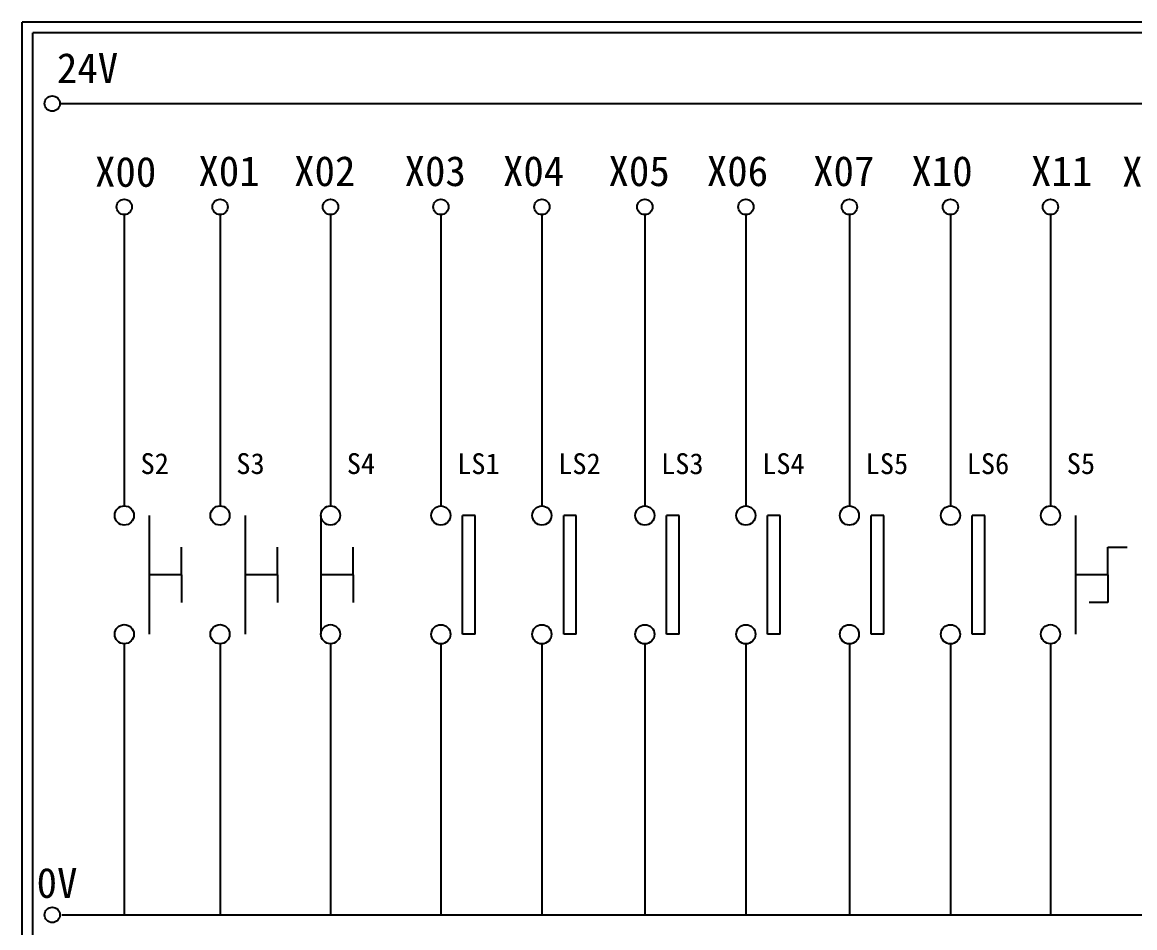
# Model space of a CAD drawing. Extents: x 325 to 612, y 3 to 207.
# Drawn here: x 325.3 to 458.7, y 98.4 to 207 of the extents above; entities that cross this region are included whole.
import ezdxf

# ---------------------------------------------------------------- set-up
doc = ezdxf.new("R2010")
doc.units = 0
doc.layers.get('0').update_dxf_attribs({"linetype": 'CONTINUOUS'})
doc.layers.add('圖框層', color=7, linetype='CONTINUOUS')
doc.layers.add('標尺寸層', color=3, linetype='CONTINUOUS')
doc.styles.add('STSL', font='KAIU.TTF')

msp = doc.modelspace()

# ---------------------------------------------------------------- linework, layer by layer
for p, q in [((379.61, 147.83), (378.11, 147.83)), ((391.72, 147.83), (390.22, 147.83)), ((404.05, 147.83), (402.55, 147.83)), ((416.17, 147.83), (414.66, 147.83)), ((428.58, 147.83), (427.07, 147.83)), ((440.69, 147.83), (439.19, 147.83)), ((344.42, 140.73), (344.42, 144.04)), ((355.9, 140.73), (355.9, 144.04)), ((364.98, 140.73), (364.98, 144.04)), ((455.44, 140.73), (455.44, 144.04)), ((344.42, 140.73), (344.42, 137.42)), ((355.9, 140.73), (355.9, 137.42)), ((364.98, 140.73), (364.98, 137.42)), ((455.44, 140.73), (455.44, 137.42)), ((379.61, 133.6), (378.11, 133.6)), ((391.72, 133.6), (390.22, 133.6)), ((404.05, 133.6), (402.55, 133.6)), ((416.17, 133.6), (414.66, 133.6)), ((428.58, 133.6), (427.07, 133.6)), ((440.69, 133.6), (439.19, 133.6))]:
    msp.add_line(p, q)
at = {"layer": '圖框層', "color": 7}
for p, q in [((612.32, 206.97), (325.32, 206.97)), ((325.32, 3), (325.32, 206.97)), ((611.07, 205.72), (326.57, 205.72)), ((326.57, 4.25), (326.57, 205.72))]:
    msp.add_line(p, q, dxfattribs=at)
at = {"layer": '標尺寸層', "color": 7}
for p, q in [((329.84, 197.22), (607.44, 197.22)), ((337.55, 183.91), (337.55, 148.99)), ((349.03, 183.91), (349.03, 148.99)), ((362.27, 183.91), (362.27, 148.99)), ((375.5, 183.91), (375.5, 148.99)), ((387.61, 183.91), (387.61, 148.99)), ((399.95, 183.91), (399.95, 148.99)), ((412.06, 183.91), (412.06, 148.99)), ((424.47, 183.91), (424.47, 148.99)), ((436.58, 183.91), (436.58, 148.99)), ((448.57, 183.91), (448.57, 148.99)), ((340.55, 147.84), (340.55, 133.61)), ((352.03, 147.84), (352.03, 133.61)), ((361.12, 147.84), (361.12, 133.61)), ((378.11, 133.6), (378.11, 147.83)), ((379.61, 133.6), (379.61, 147.83)), ((390.22, 133.6), (390.22, 147.83)), ((391.72, 133.6), (391.72, 147.83)), ((402.55, 133.6), (402.55, 147.83)), ((404.05, 133.6), (404.05, 147.83)), ((414.66, 133.6), (414.66, 147.83)), ((416.17, 133.6), (416.17, 147.83)), ((427.07, 133.6), (427.07, 147.83)), ((428.58, 133.6), (428.58, 147.83)), ((439.19, 133.6), (439.19, 147.83)), ((440.69, 133.6), (440.69, 147.83)), ((451.57, 147.84), (451.57, 133.61)), ((455.44, 144.04), (457.78, 144.04)), ((344.42, 140.73), (340.55, 140.73)), ((355.9, 140.73), (352.03, 140.73)), ((364.98, 140.73), (361.12, 140.73)), ((455.44, 140.73), (451.57, 140.73)), ((455.44, 137.42), (453.21, 137.42)), ((337.55, 132.46), (337.55, 99.96)), ((349.03, 132.46), (349.03, 99.96)), ((362.27, 132.46), (362.27, 99.96)), ((375.5, 132.46), (375.5, 99.96)), ((375.5, 132.45), (375.5, 99.96)), ((387.61, 132.46), (387.61, 99.96)), ((387.61, 132.45), (387.61, 99.96)), ((399.95, 132.46), (399.95, 99.96)), ((399.95, 132.45), (399.95, 99.96)), ((412.06, 132.46), (412.06, 99.96)), ((412.06, 132.45), (412.06, 99.96)), ((424.47, 132.46), (424.47, 99.96)), ((424.47, 132.45), (424.47, 99.96)), ((436.58, 132.46), (436.58, 99.96)), ((436.58, 132.45), (436.58, 99.96)), ((448.57, 132.46), (448.57, 99.96)), ((330.05, 99.96), (607.92, 99.96))]:
    msp.add_line(p, q, dxfattribs=at)
for centre, radius in [((328.92, 197.22), 0.92), ((337.55, 184.83), 0.92), ((349.03, 184.83), 0.92), ((362.27, 184.83), 0.92), ((375.5, 184.83), 0.92), ((387.61, 184.83), 0.92), ((399.95, 184.83), 0.92), ((412.06, 184.83), 0.92), ((424.47, 184.83), 0.92), ((436.58, 184.83), 0.92), ((448.57, 184.83), 0.92), ((337.55, 147.84), 1.15), ((349.03, 147.84), 1.15), ((362.27, 147.84), 1.15), ((375.5, 147.83), 1.15), ((387.61, 147.83), 1.15), ((399.95, 147.83), 1.15), ((412.06, 147.83), 1.15), ((424.47, 147.83), 1.15), ((436.58, 147.83), 1.15), ((448.57, 147.84), 1.15), ((337.55, 133.61), 1.15), ((349.03, 133.61), 1.15), ((362.27, 133.61), 1.15), ((375.5, 133.6), 1.15), ((387.61, 133.6), 1.15), ((399.95, 133.6), 1.15), ((412.06, 133.6), 1.15), ((424.47, 133.6), 1.15), ((436.58, 133.6), 1.15), ((448.57, 133.61), 1.15), ((328.92, 99.96), 0.92)]:
    msp.add_circle(centre, radius, dxfattribs=at)

# ---------------------------------------------------------------- texts
at = {"layer": '圖框層', "color": 4, "style": 'STSL'}
for s, height, p in [('24V', 3.6, (329.47, 199.68)), ('X00', 3.6, (334.04, 187.24)), ('X01', 3.6, (346.43, 187.33)), ('X02', 3.6, (357.91, 187.33)), ('X03', 3.6, (371.15, 187.33)), ('X04', 3.6, (382.94, 187.33)), ('X05', 3.6, (395.59, 187.33)), ('X06', 3.6, (407.38, 187.33)), ('X07', 3.6, (420.12, 187.33)), ('X10', 3.6, (431.9, 187.33)), ('X11', 3.6, (446.24, 187.33)), ('X12', 3.6, (457.15, 187.24)), ('S2', 2.5, (339.5, 152.81)), ('S3', 2.5, (350.98, 152.81)), ('S4', 2.5, (364.22, 152.81)), ('LS1', 2.5, (377.45, 152.8)), ('LS2', 2.5, (389.56, 152.8)), ('LS3', 2.5, (401.89, 152.8)), ('LS4', 2.5, (414.01, 152.8)), ('LS5', 2.5, (426.42, 152.8)), ('LS6', 2.5, (438.53, 152.8)), ('S5', 2.5, (450.52, 152.81)), ('0V', 3.6, (327.04, 102))]:
    msp.add_text(s, height=height, dxfattribs=at).set_placement(p)

doc.saveas('drawing.dxf')
